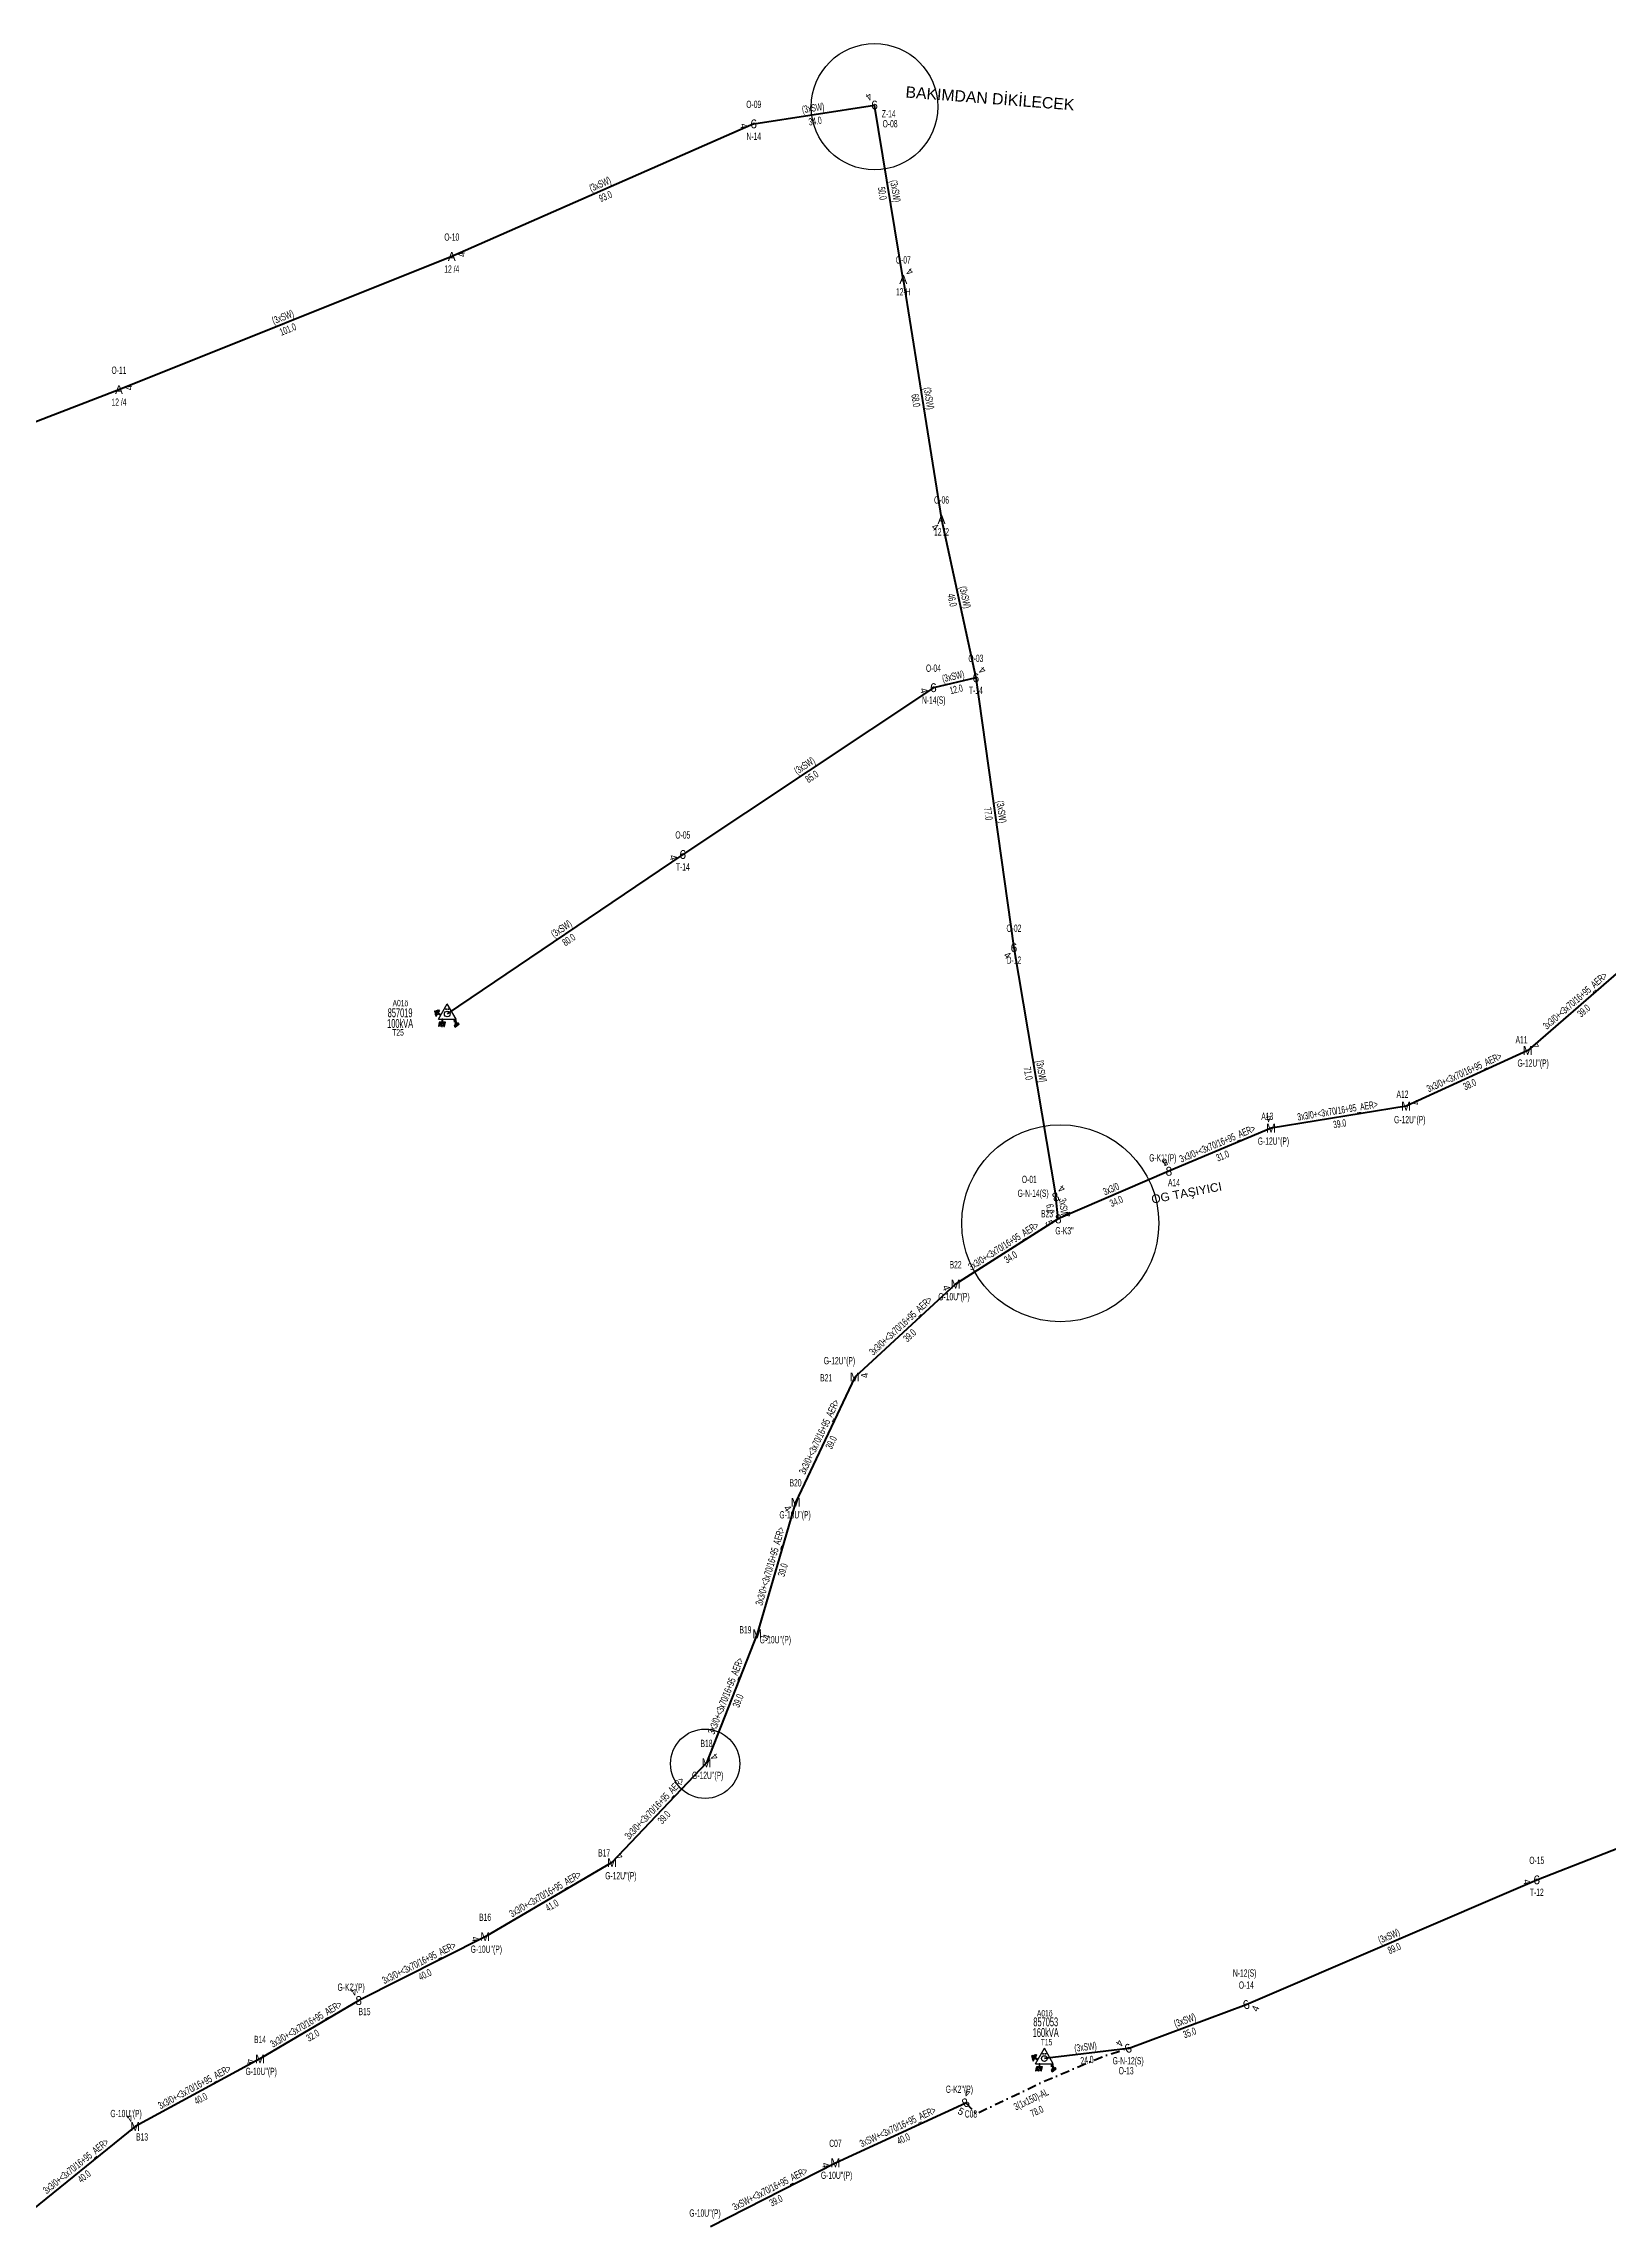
# Model space of a CAD drawing. Header units: millimetres. Extents: x 542876 to 548433, y 4216806 to 4221056.
# Drawn here: x 543417 to 543858, y 4218565 to 4219179 of the extents above; entities that cross this region are included whole.
import ezdxf
from ezdxf.enums import TextEntityAlignment as Align

# ---------------------------------------------------------------- set-up
doc = ezdxf.new("R2010")
doc.units = ezdxf.units.MM
doc.linetypes.add('DASHDOT', pattern=[5, 2.5, -1.25, 0, -1.25])
for name, color, linetype, lineweight in [('DIREK_ENH_MEVCUT', 6, 'Continuous', 25), ('DIREK_ENH_YENI', 6, 'Continuous', 25), ('DIREK_OG_YENI', 10, 'Continuous', 25), ('HAT_ENH_HAVAI_BYSK', 6, 'Continuous', 70), ('HAT_ENH_HAVAI_MEVCUT', 6, 'Continuous', 70), ('HAT_OG_HAVAI_MEVCUT', 48, 'Continuous', 70), ('HAT_OG_HAVAI_YENI', 1, 'Continuous', 70), ('HAT_OG_YERALTI_YENI', 1, 'DASHDOT', 70), ('KULLANICI', 1, 'Continuous', 25), ('TRAFO_MEVCUT', 5, 'Continuous', 30), ('TRAFO_TADILAT_BYSK', 5, 'Continuous', 30)]:
    doc.layers.add(name, color=color, linetype=linetype, lineweight=lineweight)
doc.styles.add('Direk', font='B_CAD')
doc.styles.get("Standard").update_dxf_attribs({"font": 'Arial'})

# ---------------------------------------------------------------- blocks, each defined once
blk = doc.blocks.new('MEV_DIREK_OZEL')
h = blk.add_hatch(color=32)
h.paths.add_polyline_path([(-2.12, 1), (-2.34, 1.12), (-3.29, -0.52), (-3.08, -0.65), (-2.65, 0.09), (-1.88, -0.36), (-1.78, -0.19), (-2.55, 0.26)])
h.paths.add_polyline_path([(-3.44, -0.15), (-3.31, -0.22), (-2.59, 1.01), (-2.72, 1.09)])
h.paths.add_polyline_path([(-3.52, 0.32), (-3.39, 0.24), (-3.03, 0.85), (-3.16, 0.92)])
h.paths.add_polyline_path([(-3.56, 0.84), (-3.64, 0.71), (-3.51, 0.63), (-3.43, 0.76)])
h.paths.add_polyline_path([(-1.49, -2.34), (-2.24, -2.34), (-2.5, -3.47), (-2.4, -3.47), (-2.19, -2.54), (-1.89, -2.54), (-2.1, -3.47), (-2, -3.47), (-1.79, -2.54), (-1.49, -2.54), (-1.7, -3.48), (-1.6, -3.48), (-1.39, -2.54), (-1.09, -2.54), (-1.3, -3.48), (-1.2, -3.48), (-0.99, -2.54), (-0.69, -2.55), (-0.9, -3.48), (-0.8, -3.48), (-0.54, -2.35), (-1.29, -2.34), (-1.29, -1.44), (-1.49, -1.44)])
at = {"layer": 'TRAFO_MEVCUT'}
for points in [[(2.4, -1.57), (2.17, -1.92), (2.12, -1.44), (1.99, -1.44), (2.06, -2.32), (2.29, -1.96), (2.35, -2.67), (2.14, -2.67), (2.44, -2.87), (2.45, -2.86), (2.69, -2.49), (2.49, -2.63)], [(2.4, -1.57), (2.17, -1.92), (2.12, -1.44), (1.99, -1.44), (2.06, -2.32), (2.29, -1.96), (2.35, -2.67), (2.14, -2.67), (2.44, -2.87), (2.02, -3.19), (2.24, -3.79), (2.3, -3.74), (2.13, -3.26), (2.3, -3.13), (2.48, -3.6), (2.54, -3.56), (2.36, -3.08), (2.54, -2.94), (2.72, -3.42), (2.78, -3.38), (2.6, -2.9), (2.78, -2.76), (2.95, -3.24), (3.01, -3.2), (2.84, -2.72), (3.01, -2.58), (3.19, -3.06), (3.25, -3.01), (3.03, -2.42), (2.45, -2.86), (2.69, -2.49), (2.49, -2.63)], [(3.01, -2.58), (3.19, -3.06), (3.25, -3.01), (3.03, -2.42), (2.45, -2.86), (2.69, -2.49), (2.49, -2.63), (2.4, -1.57), (2.17, -1.92), (2.12, -1.44), (1.99, -1.44), (2.06, -2.32), (2.29, -1.96), (2.35, -2.67), (2.14, -2.67), (2.44, -2.87), (2.02, -3.19), (2.24, -3.79), (2.3, -3.74), (2.13, -3.26), (2.3, -3.13), (2.48, -3.6), (2.54, -3.56), (2.36, -3.08), (2.54, -2.94), (2.72, -3.42), (2.78, -3.38), (2.6, -2.9), (2.78, -2.76), (2.95, -3.24), (3.01, -3.2), (2.84, -2.72)]]:
    blk.add_hatch(color=32, dxfattribs=at).paths.add_polyline_path(points)
at = {"layer": 'TRAFO_MEVCUT', "linetype": 'Continuous'}
for p, q in [((-2.5, -1.44), (0, 2.89)), ((2.5, -1.44), (0, 2.89)), ((-2.5, -1.44), (2.5, -1.44))]:
    blk.add_line(p, q, dxfattribs=at)
at = {"layer": 'TRAFO_MEVCUT', "color": 32, "flags": 128}
blk.add_lwpolyline([(1.99, -1.44), (2.12, -1.44), (2.17, -1.92), (2.4, -1.57), (2.49, -2.63), (2.69, -2.49), (2.45, -2.86), (3.03, -2.42), (3.25, -3.01), (3.19, -3.06), (3.01, -2.58), (2.84, -2.72), (3.01, -3.2), (2.95, -3.24), (2.78, -2.76), (2.6, -2.9), (2.78, -3.38), (2.72, -3.42), (2.54, -2.94), (2.36, -3.08), (2.54, -3.56), (2.48, -3.6), (2.3, -3.13), (2.13, -3.26), (2.3, -3.74), (2.24, -3.79), (2.02, -3.19), (2.44, -2.87), (2.14, -2.67), (2.35, -2.67), (2.29, -1.96), (2.06, -2.32), (1.99, -1.44)], dxfattribs=at)
at = {"layer": 'TRAFO_MEVCUT', "linetype": 'Continuous'}
for centre, radius in [((0, 0), 0.804), ((-0.34, 1.34), 0.12), ((0.34, 1.34), 0.12)]:
    blk.add_circle(centre, radius, dxfattribs=at)
at = {"layer": 'TRAFO_TADILAT_BYSK', "color": 32, "flags": 128}
for points in [[(-3.51, 0.63), (-3.43, 0.76), (-3.56, 0.84), (-3.64, 0.71), (-3.51, 0.63)], [(-3.39, 0.24), (-3.03, 0.85), (-3.16, 0.92), (-3.52, 0.32), (-3.39, 0.24)], [(-3.31, -0.22), (-2.59, 1.01), (-2.72, 1.09), (-3.44, -0.15), (-3.31, -0.22)], [(-1.78, -0.19), (-2.55, 0.26), (-2.12, 1), (-2.34, 1.12), (-3.29, -0.52), (-3.08, -0.65), (-2.65, 0.09), (-1.88, -0.36), (-1.78, -0.19)], [(-1.29, -1.44), (-1.49, -1.44), (-1.49, -2.34), (-2.24, -2.34), (-2.5, -3.47), (-2.4, -3.47), (-2.19, -2.54), (-1.89, -2.54), (-2.1, -3.47), (-2, -3.47), (-1.79, -2.54), (-1.49, -2.54), (-1.7, -3.48), (-1.6, -3.48), (-1.39, -2.54), (-1.09, -2.54), (-1.3, -3.48), (-1.2, -3.48), (-0.99, -2.54), (-0.69, -2.55), (-0.9, -3.48), (-0.8, -3.48), (-0.54, -2.35), (-1.29, -2.34), (-1.29, -1.44)]]:
    blk.add_lwpolyline(points, dxfattribs=at)

msp = doc.modelspace()

# ---------------------------------------------------------------- linework, layer by layer
at = {"layer": 'HAT_ENH_HAVAI_BYSK'}
msp.add_line((543690.579, 4218923.74), (543702.337869, 4218853.513541), dxfattribs=at)
at = {"layer": 'HAT_ENH_HAVAI_MEVCUT'}
for p, q in [((543617.291265, 4219155.895743), (543651.311679, 4219161.19299)), ((543659.41502, 4219112.059278), (543651.311679, 4219161.19299)), ((543617.291265, 4219155.895743), (543532.232935, 4219118.497268)), ((543532.232935, 4219118.497268), (543438.49112, 4219080.980295)), ((543659.41502, 4219112.059278), (543670.188959, 4219044.421525)), ((543438.49112, 4219080.980295), (543369.807462, 4219054.403849)), ((543670.188959, 4219044.421525), (543679.861843, 4218999.788728)), ((543667.907, 4218997.018), (543597.312861, 4218950.01961)), ((543679.861843, 4218999.788728), (543667.907, 4218997.018)), ((543679.861843, 4218999.788728), (543690.579, 4218923.74)), ((543597.312861, 4218950.01961), (543530.964, 4218905.065)), ((543837.854312, 4218661.067675), (543935.203932, 4218699.264197)), ((543756.035, 4218625.915), (543837.854312, 4218661.067675))]:
    msp.add_line(p, q, dxfattribs=at)
at = {"layer": 'HAT_OG_HAVAI_MEVCUT'}
for q in [(543756.035, 4218625.915), (543699.142384, 4218610.707086)]:
    msp.add_line((543722.752, 4218613.59), q, dxfattribs=at)
at = {"layer": 'HAT_OG_HAVAI_YENI'}
for p, q in [((543864.407577, 4218920.028454), (543835.287326, 4218894.759952)), ((543835.287326, 4218894.759952), (543801.042127, 4218879.109792)), ((543801.042127, 4218879.109792), (543762.990501, 4218872.905074)), ((543762.990501, 4218872.905074), (543734.226313, 4218860.738872)), ((543734.226313, 4218860.738872), (543703.081778, 4218847.326564)), ((543703.081778, 4218847.326564), (543702.337869, 4218853.513541)), ((543703.081778, 4218847.326564), (543674.151, 4218828.92)), ((543674.151, 4218828.92), (543645.734, 4218802.769)), ((543645.734, 4218802.769), (543629.069046, 4218767.446805)), ((543629.069046, 4218767.446805), (543618.260605, 4218730.406222)), ((543618.260605, 4218730.406222), (543603.983, 4218694.017)), ((543603.983, 4218694.017), (543577.352, 4218665.929)), ((543577.352, 4218665.929), (543541.635, 4218645.045)), ((543541.635, 4218645.045), (543506.019, 4218627.055)), ((543506.019, 4218627.055), (543478.214009, 4218610.593904)), ((543478.214009, 4218610.593904), (543443.062151, 4218591.546962)), ((543640.293631, 4218581.327388), (543676.986226, 4218598.281344)), ((543443.062151, 4218591.546962), (543411.958712, 4218566.361421)), ((543605.118813, 4218563.387345), (543640.293631, 4218581.327388))]:
    msp.add_line(p, q, dxfattribs=at)
at = {"layer": 'HAT_OG_YERALTI_YENI', "flags": 128}
msp.add_lwpolyline([(543676.986226, 4218598.281344), (543679.973499, 4218595.194026), (543699.529137, 4218604.506235), (543715.399863, 4218611.214903), (543722.752, 4218613.59)], dxfattribs=at)
at = {"layer": 'KULLANICI'}
for centre, radius in [((543651.300483, 4219160.732911), 17.801817), ((543703.640274, 4218846.106407), 27.744203), ((543603.60077, 4218693.784369), 9.758252)]:
    msp.add_circle(centre, radius, dxfattribs=at)

# ---------------------------------------------------------------- block references
at = {"layer": 'TRAFO_MEVCUT'}
for p in [(543530.964, 4218905.065), (543699.142384, 4218610.707086)]:
    msp.add_blockref('MEV_DIREK_OZEL', p, dxfattribs=at)

# ---------------------------------------------------------------- texts
at = {"layer": 'DIREK_ENH_MEVCUT', "color": 32, "style": 'Direk'}
for rotation, p in [(573.653462, (543649.760007, 4219163.523722)), (281.867075, (543614.551109, 4219155.319946)), (461.867075, (543534.973092, 4219119.073065)), (499.525273, (543661.232535, 4219114.189216)), (460.90604, (543441.240549, 4219081.510052)), (319.525273, (543668.371444, 4219042.291587)), (499.010789, (543681.69841, 4219001.90226)), (286.826943, (543665.226886, 4218996.207451)), (287.059785, (543594.636063, 4218949.198176)), (319.010789, (543688.742433, 4218921.626467)), (281.625097, (543835.111748, 4218660.503455)), (426.785124, (543758.608292, 4218624.811294)), (238.640921, (543720.361016, 4218615.04712))]:
    msp.add_text('4', height=2, rotation=rotation, dxfattribs=at).set_placement(p, align=Align.MIDDLE_CENTER)
at = {"layer": 'DIREK_ENH_MEVCUT', "width": 0.53}
for s, p in [('O-09', (543617.291265, 4219161.395743)), ('Z-14', (543655.313409, 4219158.736554)), ('O-08', (543655.695936, 4219155.937859)), ('N-14', (543617.291265, 4219152.395743)), ('O-10', (543532.232935, 4219123.997268)), ('12 /4', (543532.232935, 4219114.997268)), ('O-07', (543659.41502, 4219117.559278)), ('12-H', (543659.41502, 4219108.559278)), ('O-11', (543438.49112, 4219086.480295)), ('12 /4', (543438.49112, 4219077.480295)), ('O-06', (543670.188959, 4219049.921525)), ('12 /2', (543670.188959, 4219040.921525)), ('O-04', (543667.907, 4219002.518)), ('O-03', (543679.861843, 4219005.288728)), ('T-14', (543679.861843, 4218996.288728)), ('N-14(S)', (543667.991451, 4218993.518)), ('O-05', (543597.312861, 4218955.51961)), ('T-14', (543597.312861, 4218946.51961)), ('O-02', (543690.579, 4218929.24)), ('D-12', (543690.579, 4218920.24)), ('O-15', (543837.854312, 4218666.567675)), ('T-12', (543837.854312, 4218657.567675)), ('N-12(S)', (543755.566823, 4218634.80845)), ('O-14', (543756.035, 4218631.415)), ('G-N-12(S)', (543722.752, 4218610.09)), ('O-13', (543722.186481, 4218607.289509))]:
    msp.add_text(s, height=2.05, dxfattribs=at).set_placement(p, align=Align.MIDDLE_CENTER)
at = {"layer": 'DIREK_ENH_MEVCUT', "style": 'Direk'}
for s, p in [('6', (543617.291265, 4219155.895743)), ('6', (543651.311679, 4219161.19299)), ('A', (543532.232935, 4219118.497268)), ('A', (543659.41502, 4219112.059278)), ('A', (543438.49112, 4219080.980295)), ('A', (543670.188959, 4219044.421525)), ('6', (543667.907, 4218997.018)), ('6', (543679.861843, 4218999.788728)), ('6', (543597.312861, 4218950.01961)), ('6', (543690.579, 4218923.74)), ('6', (543837.854312, 4218661.067675))]:
    msp.add_text(s, height=2.5, dxfattribs=at).set_placement(p, align=Align.MIDDLE_CENTER)
for rotation, p in [(13.642342, (543756.035, 4218625.915)), (21.142714, (543722.752, 4218613.59))]:
    msp.add_text('6', height=2.5, rotation=rotation, dxfattribs=at).set_placement(p, align=Align.MIDDLE_CENTER)
at = {"layer": 'DIREK_ENH_YENI', "width": 0.53}
for s, p in [('O-01', (543694.919153, 4218858.457137)), ('G-N-14(S)', (543695.985594, 4218854.557504))]:
    msp.add_text(s, height=2.05, dxfattribs=at).set_placement(p, align=Align.MIDDLE_CENTER)
at = {"layer": 'DIREK_ENH_YENI', "color": 32, "style": 'Direk'}
msp.add_text('4', height=2, rotation=503.180881, dxfattribs=at).set_placement((543704.015883, 4218855.755029), align=Align.MIDDLE_CENTER)
at = {"layer": 'DIREK_ENH_YENI', "style": 'Direk'}
msp.add_text('8', height=2.5, rotation=19.05337, dxfattribs=at).set_placement((543702.337869, 4218853.513541), align=Align.MIDDLE_CENTER)
at = {"layer": 'DIREK_OG_YENI', "width": 0.53}
for s, p in [('A11', (543833.556218, 4218897.80187)), ("G-12U''(P)", (543836.825855, 4218891.24114)), ('A12', (543800.023908, 4218882.458409)), ('A13', (543761.941838, 4218876.244281)), ("G-12U''(P)", (543802.073362, 4218875.301491)), ("G-12U''(P)", (543763.674784, 4218869.248742)), ("G-K1''(P)", (543732.51947, 4218864.531981)), ('A14', (543735.662551, 4218857.547129)), ('B23', (543699.905829, 4218848.797395)), ("G-K3''", (543704.82053, 4218843.980626)), ('B22', (543674.151, 4218834.42)), ("G-10U''(P)", (543673.687029, 4218825.42)), ("G-12U''(P)", (543641.431747, 4218807.369643)), ('B21', (543637.692199, 4218802.548394)), ('B20', (543629.069046, 4218772.946805)), ("G-10U''(P)", (543628.942285, 4218763.946805)), ('B19', (543614.952591, 4218731.549481)), ("G-10U''(P)", (543623.381157, 4218728.753085)), ('B18', (543603.983, 4218699.517)), ("G-12U''(P)", (543604.32021, 4218690.517)), ('B17', (543575.155835, 4218668.654226)), ("G-12U''(P)", (543579.867218, 4218662.232118)), ('B16', (543541.635, 4218650.545)), ("G-10U''(P)", (543541.97221, 4218641.545)), ("G-K2''(P)", (543503.888791, 4218630.830509)), ('B15', (543507.65958, 4218623.963318)), ('B14', (543478.214009, 4218616.093904)), ("G-10U''(P)", (543478.551219, 4218607.093904)), ("G-K2''(P)", (543675.215093, 4218602.068441)), ("G-10U''(P)", (543440.493982, 4218595.223795)), ('C08', (543678.468952, 4218595.110931)), ('B13', (543444.99821, 4218588.631198)), ('C07', (543640.293631, 4218586.827388)), ("G-10U''(P)", (543640.630841, 4218577.827388)), ("G-10U''(P)", (543603.566041, 4218567.179172))]:
    msp.add_text(s, height=2.05, dxfattribs=at).set_placement(p, align=Align.MIDDLE_CENTER)
at = {"layer": 'DIREK_OG_YENI', "style": 'Direk'}
for s, p in [('M', (543835.287326, 4218894.759952)), ('M', (543801.042127, 4218879.109792)), ('M', (543762.990501, 4218872.905074)), ('8', (543734.226313, 4218860.738872)), ('8', (543703.081778, 4218847.326564)), ('M', (543674.151, 4218828.92)), ('M', (543645.734, 4218802.769)), ('M', (543629.069046, 4218767.446805)), ('M', (543618.260605, 4218730.406222)), ('M', (543603.983, 4218694.017)), ('M', (543577.352, 4218665.929)), ('M', (543541.635, 4218645.045)), ('8', (543506.019, 4218627.055)), ('M', (543478.214009, 4218610.593904)), ('M', (543443.062151, 4218591.546962)), ('M', (543640.293631, 4218581.327388))]:
    msp.add_text(s, height=2.5, dxfattribs=at).set_placement(p, align=Align.MIDDLE_CENTER)
at = {"layer": 'DIREK_OG_YENI', "color": 32, "style": 'Direk'}
for s, rotation, p in [('4', 482.282757, (543837.654509, 4218896.255426)), ('4', 469.856049, (543803.675664, 4218880.060835)), ('4', 193.347918, (543762.344083, 4218875.629435)), ('5', 203.763024, (543733.09804, 4218863.301487)), ('4', 203.576822, (543733.106374, 4218863.305141)), ('5', 295.379053, (543700.552001, 4218846.12647)), ('4', 475.379053, (543705.611556, 4218848.526657)), ('4', 291.311047, (543671.542461, 4218827.902394)), ('4', 458.682116, (543648.501915, 4218803.191666)), ('4', 306.86638, (543626.828943, 4218765.766942)), ('4', 430.342355, (543620.89742, 4218729.464304)), ('4', 487.04013, (543606.217999, 4218695.703648)), ('4', 490.377569, (543579.485018, 4218667.742901)), ('4', 283.399401, (543538.911221, 4218644.396134)), ('4', 208.115636, (543504.699493, 4218629.524595)), ('4', 284.225468, (543475.499868, 4218609.905837)), ('4', 529.560403, (543677.493583, 4218601.034995)), ('4', 211.692095, (543441.591159, 4218593.929436)), ('5', 331.808429, (543675.663447, 4218595.8135)), ('4', 283.511365, (543637.571125, 4218580.673201))]:
    msp.add_text(s, height=2, rotation=rotation, dxfattribs=at).set_placement(p, align=Align.MIDDLE_CENTER)
at = {"layer": 'DIREK_OG_YENI', "style": 'Direk'}
msp.add_text('8', height=2.5, rotation=31.380815, dxfattribs=at).set_placement((543676.986226, 4218598.281344), align=Align.MIDDLE_CENTER)
at = {"layer": 'HAT_ENH_HAVAI_BYSK', "lineweight": 30, "width": 0.53}
msp.add_text('71.0', height=2.05, rotation=279.505548, dxfattribs=at).set_placement((543695.620105, 4218888.486399, 271851.168935), align=Align.TOP_CENTER)
msp.add_text('[3xSW]', height=2.05, rotation=279.505548, dxfattribs=at).set_placement((543697.296764, 4218888.767142, 271851.168935), align=Align.CENTER)
at = {"layer": 'HAT_ENH_HAVAI_MEVCUT', "lineweight": 30, "width": 0.53}
for rotation, p in [(8.850336, (543634.170696, 4219159.384246, 271825.65584)), (383.734148, (543574.419981, 4219137.974615, 271766.116468)), (279.36516, (543656.20202, 4219136.764451, 271825.65584)), (381.812077, (543485.046199, 4219100.527928, 271719.24556)), (279.050543, (543665.641407, 4219078.374111, 271835.09448)), (282.22812, (543675.856116, 4219022.28516, 271839.930921)), (373.048835, (543673.692507, 4218999.231415, 271833.9535)), (393.653884, (543632.138882, 4218974.226345, 271798.65643)), (278.021576, (543686.062105, 4218961.882978, 271845.2895)), (394.119568, (543563.661647, 4218928.245994, 271765.482)), (23.250139, (543796.609154, 4218644.272368, 271918.927156))]:
    msp.add_text('(3xSW)', height=2.05, rotation=rotation, dxfattribs=at).set_placement(p, align=Align.CENTER)
for s, rotation, p in [('34.0', 8.850336, (543634.432248, 4219157.704487, 271825.65584)), ('93.0', 383.734148, (543575.10422, 4219136.418396, 271766.116468)), ('50.0', 279.36516, (543654.524679, 4219136.487817, 271825.65584)), ('101.0', 381.812077, (543485.677857, 4219098.949635, 271719.24556)), ('68.0', 279.050543, (543663.962572, 4219078.106692, 271835.09448)), ('46.0', 282.22812, (543674.194686, 4219021.925093, 271839.930921)), ('12.0', 373.048835, (543674.076336, 4218997.575313, 271833.9535)), ('85.0', 393.653884, (543633.080979, 4218972.811265, 271798.65643)), ('77.0', 278.021576, (543684.378738, 4218961.64575, 271845.2895)), ('80.0', 394.119568, (543564.615214, 4218926.838617, 271765.482)), ('89.0', 23.250139, (543797.280223, 4218642.710425, 271918.927156))]:
    msp.add_text(s, height=2.05, rotation=rotation, dxfattribs=at).set_placement(p, align=Align.TOP_CENTER)
at = {"layer": 'HAT_OG_HAVAI_MEVCUT', "lineweight": 30, "width": 0.53}
for rotation, p in [(20.320053, (543739.098326, 4218620.549602)), (6.961786, (543710.844166, 4218612.992276))]:
    msp.add_text('(3xSW)', height=2.05, rotation=rotation, dxfattribs=at).set_placement(p, align=Align.CENTER)
for s, rotation, p in [('35.0', 20.320053, (543739.688674, 4218618.955398)), ('24.0', 6.961786, (543711.050218, 4218611.30481))]:
    msp.add_text(s, height=2.05, rotation=rotation, dxfattribs=at).set_placement(p, align=Align.TOP_CENTER)
at = {"layer": 'HAT_OG_HAVAI_YENI', "lineweight": 30, "width": 0.53}
for s, rotation, p in [('3x3/0+<3x70/16+95_AER>', 400.949142, (543849.290371, 4218908.036201, 271917.643663)), ('3x3/0+<3x70/16+95_AER>', 384.560544, (543817.81142, 4218887.707966, 271900.521063)), ('3x3/0+<3x70/16+95_AER>', 369.261174, (543781.879519, 4218876.846353, 271881.49525)), ('3x3/0+<3x70/16+95_AER>', 382.92659, (543748.277288, 4218867.604827, 271867.113157)), ('3x3/0', 383.298994, (543718.317846, 4218854.813403, 271851.540889)), ('3xSW', 276.856212, (543703.553745, 4218850.521524, 271851.168935)), ('3x3/0+<3x70/16+95_AER>', 392.46565, (543688.160114, 4218838.840438, 271837.0755)), ('3x3/0+<3x70/16+95_AER>', 402.622016, (543659.366996, 4218816.470071, 271822.867081)), ('3x3/0+<3x70/16+95_AER>', 424.74206, (543636.632867, 4218785.470702, 271814.534523)), ('3x3/0+<3x70/16+95_AER>', 433.732757, (543622.848855, 4218749.164614, 271809.130303)), ('3x3/0+<3x70/16+95_AER>', 428.577039, (543610.330529, 4218712.522073, 271801.9915)), ('3x3/0+<3x70/16+95_AER>', 406.525405, (543590.05063, 4218680.557708, 271788.675958)), ('3x3/0+<3x70/16+95_AER>', 390.314922, (543559.064418, 4218656.220655, 271770.8175)), ('3x3/0+<3x70/16+95_AER>', 386.798485, (543523.443784, 4218636.808836, 271753.00951)), ('3x3/0+<3x70/16+95_AER>', 390.626732, (543491.683488, 4218619.556009, 271739.107005)), ('3x3/0+<3x70/16+95_AER>', 388.450933, (543460.233135, 4218601.817774, 271721.531075)), ('3xSW+<3x70/16+95_AER>', 24.799482, (543658.283401, 4218590.57598, 271838.493113)), ('3x3/0+<3x70/16+95_AER>', 398.9983, (543426.975529, 4218579.614781, 271705.979356)), ('3xSW+<3x70/16+95_AER>', 27.022727, (543622.320029, 4218573.114569, 271820.146815))]:
    msp.add_text(s, height=2.05, rotation=rotation, dxfattribs=at).set_placement(p, align=Align.CENTER)
for s, rotation, p in [('39.0', 400.949142, (543850.404532, 4218906.752205, 271917.643663)), ('38.0', 384.560544, (543818.518033, 4218886.161778, 271900.521063)), ('39.0', 369.261174, (543782.153109, 4218875.168513, 271881.49525)), ('31.0', 382.92659, (543748.939526, 4218866.039119, 271867.113157)), ('6.0', 276.856212, (543701.865902, 4218850.318581, 271851.168935)), ('34.0', 383.298994, (543718.990246, 4218853.252032, 271851.540889)), ('34.0', 392.46565, (543689.072664, 4218837.406126, 271837.0755)), ('39.0', 402.622016, (543660.518166, 4218815.219148, 271822.867081)), ('39.0', 424.74206, (543638.170341, 4218784.745322, 271814.534523)), ('39.0', 433.732757, (543624.480796, 4218748.688413, 271809.130303)), ('39.0', 428.577039, (543611.913076, 4218711.901149, 271801.9915)), ('39.0', 406.525405, (543591.284285, 4218679.388052, 271788.675958)), ('41.0', 390.314922, (543559.922497, 4218654.753106, 271770.8175)), ('40.0', 386.798485, (543524.210236, 4218635.29142, 271753.00951)), ('32.0', 390.626732, (543492.549541, 4218618.093151, 271739.107005)), ('40.0', 388.450933, (543461.043025, 4218600.323091, 271721.531075)), ('40.0', 24.799482, (543658.996456, 4218589.032752, 271838.493113)), ('40.0', 398.9983, (543428.045334, 4218578.293602, 271705.979356)), ('39.0', 27.022727, (543623.092414, 4218571.600164, 271820.146815))]:
    msp.add_text(s, height=2.05, rotation=rotation, dxfattribs=at).set_placement(p, align=Align.TOP_CENTER)
at = {"layer": 'HAT_OG_YERALTI_YENI', "lineweight": 30, "width": 0.53}
msp.add_text('3(1x150)-AL', height=2.05, rotation=25.463345, dxfattribs=at).set_placement((543695.855409, 4218598.314015), align=Align.CENTER)
msp.add_text('78.0', height=2.05, rotation=25.463345, dxfattribs=at).set_placement((543696.586296, 4218596.779153), align=Align.TOP_CENTER)
at = {"layer": 'KULLANICI'}
msp.add_text('BAKIMDAN DİKİLECEK', height=3.1809, rotation=355.6013, dxfattribs=at).set_placement((543683.830969, 4219163.100392), align=Align.MIDDLE_CENTER)
msp.add_text('OG TAŞIYICI', height=2.4013, rotation=10.7459, dxfattribs=at).set_placement((543738.976433, 4218855.848172), align=Align.TOP_CENTER)
at = {"layer": 'TRAFO_MEVCUT', "width": 0.6}
for s, height, p in [('857019', 2.5, (543517.684085, 4218904.155815)), ('A01ö', 1.8, (543517.767153, 4218907.245315)), ('100kVA', 2.5, (543517.684085, 4218901.155815)), ('A01ö', 1.8, (543699.254498, 4218622.576018)), ('160kVA', 2.5, (543699.533985, 4218616.795416)), ('857053', 2.5, (543699.533985, 4218619.795416))]:
    msp.add_text(s, height=height, dxfattribs=at).set_placement(p, align=Align.CENTER)
for s, p in [('T25', (543517.107311, 4218900.790066)), ('T15', (543699.764809, 4218616.231077))]:
    msp.add_text(s, height=1.8, dxfattribs=at).set_placement(p, align=Align.TOP_CENTER)

doc.saveas('drawing.dxf')
